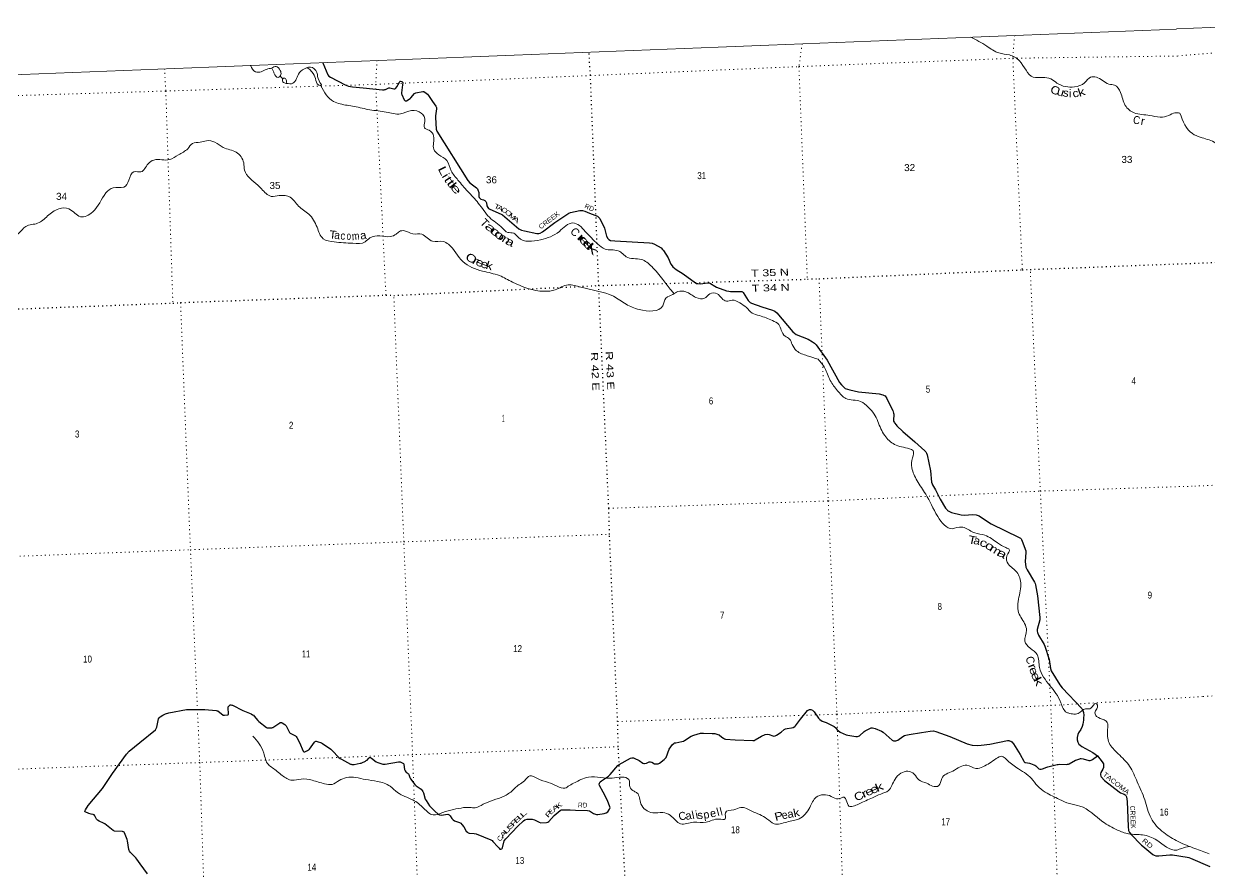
# Model space of a CAD drawing. Header units: feet. Extents: x 733631 to 986127, y 195788 to 388968.
# Drawn here: x 857588 to 887219, y 364077 to 385250 of the extents above; entities that cross this region are included whole.
import ezdxf
from ezdxf.enums import TextEntityAlignment as Align

# ---------------------------------------------------------------- set-up
doc = ezdxf.new("R2010")
doc.units = ezdxf.units.FT
doc.header["$LTSCALE"] = 70
doc.linetypes.add('DOTTED', pattern=[1.5, 0.3, -1.2])
for name, color, linetype, lineweight in [('29', 7, 'Continuous', 25), ('39', 7, 'Continuous', 13), ('4', 7, 'Continuous', 13), ('6', 7, 'DOTTED', 25), ('7', 7, 'DOTTED', 13)]:
    doc.layers.add(name, color=color, linetype=linetype, lineweight=lineweight)
doc.layers.add('30', color=7, linetype='Continuous')
doc.layers.add('41', color=7, linetype='Continuous')

msp = doc.modelspace()

# ---------------------------------------------------------------- linework, layer by layer
at = {"layer": '29'}
for points in [[(865063.99, 384277.17), (865192.13, 383975.4), (865217.24, 383943.99), (865254.84, 383919.34), (865623.16, 383719.97), (865706.67, 383690.75), (865801.01, 383671.82), (866070.78, 383645.67), (866556.34, 383602.73), (866600.28, 383602.73), (866614.93, 383603.78), (866633.84, 383608.95), (866711.18, 383648.79), (866724.77, 383652.98), (866738.86, 383651.61), (866840.52, 383625.69), (866855.55, 383625.77), (866866.01, 383627.85), (866877.52, 383636.24), (866884.84, 383642.51), (866908.97, 383676.87), (866976.82, 383794.46), (866991.55, 383810), (866999.92, 383814.2), (867008.29, 383814.19), (867036.88, 383803.02), (867052.23, 383791.16), (867059.55, 383781.74), (867060.6, 383772.31), (867056.03, 383725.32), (867029.83, 383520.92), (867032.35, 383498.06), (867038.63, 383481.31), (867095.12, 383351.51), (867102.44, 383341.04), (867120.04, 383325.44), (867133.83, 383322.2), (867151.61, 383326.39), (867243.68, 383380.82), (867260.2, 383395.74), (867358.36, 383510.58), (867371.31, 383519), (867387, 383523.19), (867562.76, 383554.59), (867577.41, 383555.64), (867590.22, 383552.53), (867602.51, 383547.26), (867616.11, 383539.94), (867675.75, 383488.64), (867700.52, 383460.55), (867802.6, 383308.41)], [(867802.6, 383308.41), (867889.16, 383193.45), (867901.49, 383161.03), (867905.9, 383122.26), (867880.79, 382945.36), (867881.21, 382908.57), (867899.62, 382618.75), (867906.95, 382587.35), (867912.7, 382567.7), (868687.39, 381330.12), (868734.46, 381273.75), (868902.9, 381147.97), (868925.92, 381124.94), (868940.68, 381097.24), (868959.4, 381034.92), (868961.13, 380935.06), (868967.77, 380911.39), (868978.23, 380898.83), (869011.71, 380869.52), (869078.66, 380850.67), (869116.2, 380830.87), (869139.34, 380808.8), (869153.99, 380773.21), (869164.45, 380702.03), (869187.29, 380660.75), (869204.2, 380637.13), (869235.59, 380616.19), (869520.15, 380496.85), (869552.9, 380474.83), (869961.63, 380130.46), (870028.73, 380096.28), (870101.82, 380073.93), (870415.67, 380013.22), (870463.79, 380011.12), (870496.75, 380019.34), (870555.86, 380055.09), (870864.64, 380288.42), (871208.67, 380519.88), (871249.46, 380536.08), (871486.96, 380582.69), (871549.73, 380584.78), (871608.31, 380568.03), (871728.33, 380514.23)], [(871728.33, 380514.23), (871925.59, 380439.7), (871953.55, 380415.19), (871984.93, 380381.69), (872102.37, 380141.18), (872156.51, 379946.22), (872188.99, 379883.15), (872215.09, 379856.19), (872254.85, 379837.35), (872360.41, 379823.93), (873225.79, 379777.77), (873292.65, 379768.26), (873353.33, 379745.23), (873516.53, 379648.92), (873556.28, 379613.33), (873579.66, 379583.31), (873691.5, 379400.82), (873759.24, 379246.95), (873790.62, 379202.98), (873815.12, 379174.53), (873893.15, 379110.86), (874071.58, 379000.13), (874380.66, 378773.78), (874403.68, 378761.22), (874433.37, 378757.69), (874491.56, 378754.94), (874686.27, 378776.37), (874717.53, 378773.78), (874753.1, 378759.13), (874856.7, 378690.94), (874899.57, 378669.1), (875148.56, 378579.08), (875211.83, 378566.98), (875255.27, 378560.23), (875485.43, 378564.42), (875534.25, 378558.39), (875554.47, 378548.73), (875569.12, 378535.11), (875690.48, 378334.12), (875707.21, 378316.33), (875723.44, 378302.66), (875746.97, 378288.07), (875776.26, 378273.41), (876038.21, 378181.03), (876302.49, 378093.37), (876362.8, 378065.85), (876411.29, 378025.33), (876813.02, 377556.35), (876854.86, 377518.67), (876896.76, 377488.46), (877191.28, 377370), (877304.72, 377307.21), (877354.93, 377271.61), (877396.23, 377225.64), (877668.7, 376848.61), (877978.45, 376289.7), (878024.49, 376226.89), (878066.34, 376185.02), (878120.74, 376138.96), (878237.9, 376101.27), (878450.64, 376056.2), (878970.13, 376001.55), (879062.3, 375979.84), (879095.78, 375965.18), (879116.7, 375950.53), (879158.54, 375891.91), (879220.04, 375765.13)], [(879220.04, 375765.13), (879306.47, 375586.95), (879330.12, 375519.24), (879335.35, 375495.16), (879335.35, 375480.51), (879324.88, 375352.8), (879328.93, 375322.19), (879339.53, 375297.31), (879355.22, 375276.37), (879392.89, 375226.13), (879412.04, 375204.92), (879562.58, 375062.29), (879860.37, 374809.11), (880108.47, 374583.37), (880131.49, 374551.97), (880147.29, 374525.28), (880167.06, 374476.6), (880253.31, 374080.87), (880280.04, 373796.16), (880290.51, 373752.19), (880301.35, 373728.62), (880378.51, 373609.08), (880494.33, 373376.43), (880625.28, 373151.32), (880665.04, 373103.16), (880678.76, 373088.29), (880723.62, 373061.29), (880778.02, 373042.45), (881018.64, 372979.64), (881095.95, 372972.98), (881307.39, 372992.2), (881393.38, 372985.48), (881464.31, 372956.61), (881522.91, 372916.45), (881766.75, 372755.6), (882468.64, 372418.54), (882500.02, 372395.51), (882514.67, 372380.85), (882529.32, 372362.01), (882543.97, 372326.42), (882629.75, 372081.46), (882631.96, 372047.21), (882619.29, 371807.2), (882621.53, 371748.87), (882636.03, 371677.39), (882665.39, 371605.79), (882851.54, 371300.53), (882866.19, 371267.03), (882877.24, 371234.26), (882924.46, 370954.44), (882987.55, 370412.83), (882986.15, 370357.2), (882920.6, 370117.63), (882918.5, 370073.66), (882922, 370042.51), (882947.8, 369977.35), (883088.66, 369745.57), (883106.82, 369698.9), (883216.26, 369366.48), (883249.1, 369139.9), (883269.59, 369084.91), (883479.26, 368735.83), (883537.83, 368661.4), (884029.31, 368140.6), (884058.84, 368093.08), (884073.48, 368040.74), (884079.76, 367973.74), (884078.73, 367907.17), (884077.67, 367854.41), (884060.93, 367753.91), (884040.01, 367693.2), (884007.53, 367618.35), (883952.12, 367536.17), (883933.3, 367496.39), (883916.71, 367419.29), (883916.56, 367362.4), (883933.3, 367299.59), (883958.4, 367255.63), (883990.76, 367225.14), (884033.72, 367192.82), (884307.82, 367039.98), (884420.81, 366962.52)], [(860498, 364259.45), (860418.55, 364376.87), (860386.51, 364416.32), (860248.02, 364555.87), (860229, 364582.81), (860220.82, 364599.84), (860215.58, 364617.64), (860184.74, 364838.59), (860174.78, 364874.12), (860102.59, 365039.52), (860095.27, 365051.04), (860083.46, 365059.78), (860073.3, 365064.65), (860055.51, 365068.83), (859859.28, 365078.53), (859838.95, 365084.54), (859822.2, 365095.01), (859611.91, 365264.6), (859585.64, 365280.4), (859471.72, 365327.41), (859435.94, 365350.59), (859423.59, 365363), (859408.94, 365381.85), (859369.19, 365463.5), (859348.27, 365486.54), (859321.5, 365496.75), (859270.85, 365501.19), (859212.03, 365516.3), (859125.73, 365560.98), (859118.1, 365570.28), (859118.1, 365580.75), (859128.56, 365612.16), (859197.96, 365721.02), (859557.76, 366144.76), (859806.83, 366517.54), (860158.16, 367003.32), (860225, 367075.66), (860491.01, 367293.07), (860883.05, 367613.5), (860900.85, 367640.97), (860911.31, 367674.47), (860952.87, 367886.16), (860969.9, 367913.15), (860997.1, 367938.28), (861061.96, 367978.06), (861129.24, 368008.3), (861216.8, 368032.49), (861656.48, 368115.01), (861731.54, 368122.52), (862060.83, 368121.94), (862114.45, 368120.43), (862396.93, 368097.4), (862422.45, 368088.83), (862438.78, 368081.7), (862569.63, 367980.28), (862582.11, 367974.91), (862601.99, 367973.87), (862689.87, 367985.38), (862703.89, 367995.99), (862708.7, 368004.22), (862709.74, 368011.55), (862695.41, 368160.69), (862696.14, 368172.77), (862700.33, 368182.19), (862732.76, 368221.97), (862747.41, 368232.44), (862762.99, 368233.98), (862793.44, 368228.25), (862806, 368225.11), (863066.42, 368093.76), (863272.61, 368008.41), (863306.05, 367989.1), (863328.06, 367973.87), (863345.84, 367955.02), (863437.91, 367847.2), (863465.64, 367820.69), (863658.65, 367669.22), (863676.44, 367659.8), (863689.47, 367656.99), (863791.89, 367663.31), (863809.31, 367667.13), (863816.63, 367671.32), (863985.07, 367788.56), (864000.76, 367794.85), (864014.17, 367795.43), (864032.15, 367794.85), (864050.98, 367786.47), (864110.62, 367744.6), (864127.46, 367729.75), (864148.28, 367706.91), (864218.38, 367558.25), (864233.51, 367540.97), (864246.63, 367525.8), (864262.32, 367516.38), (864377.4, 367458.8), (864396.37, 367443.14), (864416.11, 367419.02), (864478.81, 367291.62)], [(872755.57, 366898.79), (872782.99, 366910.21), (872801.82, 366912.31), (872824.84, 366910.21), (872846.01, 366902.59), (872969.11, 366843.36), (873063.37, 366780.4), (873088.48, 366769.93), (873104.91, 366768.55), (873149.16, 366774.12), (873216.11, 366807.62), (873237.04, 366813.9), (873254.21, 366811.06), (873283.06, 366803.43), (873352.11, 366761.56), (873379.31, 366757.37), (873411.33, 366757.28), (873442.08, 366763.65), (873477.65, 366780.4), (873594.2, 366867.62), (873622.03, 366891.37), (873628.31, 366903.93), (873640.87, 366920.68), (873721, 367124.56), (873799.88, 367241.02), (873832.12, 367268.12), (873854.28, 367282.89), (873883.57, 367289.17), (874035.53, 367316.92), (874073.98, 367328.95), (874099.09, 367343.61), (874269.72, 367453.58), (874335.53, 367479.7), (874502.49, 367523.75), (874578.24, 367529.95), (874796.45, 367522.02), (874864.9, 367515.29), (874931.85, 367496.45), (874965.07, 367482.81), (875036.47, 367423.17), (875075.05, 367398.86), (875103.43, 367385.49), (875130.63, 367379.21), (875368.43, 367360.87), (875814.07, 367341.36), (875839.94, 367345.71), (875867.15, 367358.27), (876031.11, 367453.14), (876122.41, 367490.17), (876166.19, 367499.08), (876218.66, 367490.17), (876310.73, 367456.67), (876339.06, 367454.01), (876371.41, 367456.67), (876402.79, 367473.42), (876518.4, 367552.13), (876597.38, 367615.79), (876627.94, 367633.22), (876666.43, 367645.1), (876779.42, 367657.66), (876821.7, 367671.56), (876858.93, 367693.26), (876875.67, 367707.91), (877000.87, 367876.35), (877174.88, 368097.34), (877189.53, 368105.72), (877222.91, 368117.16), (877260.67, 368116.19), (877298.33, 368099.44), (877341.92, 368059.77), (877448.98, 367904.72), (877486.38, 367866.57), (877543.14, 367829.35), (877566.16, 367816.79), (877645.84, 367790.13)], [(877645.84, 367790.13), (877845.41, 367694.46), (877882.11, 367663.95), (877919.77, 367613.7), (877940.03, 367591.76), (877995.09, 367555.07), (878143.65, 367488.08), (878188.17, 367475.38), (878386.36, 367446.21), (878428.82, 367447.25), (878455.41, 367452.49), (878474.24, 367462.96), (878589.28, 367564.7), (878614.43, 367584.39), (878731.61, 367643.01), (878767.18, 367657.67), (878801, 367658.14), (878834.14, 367655.58), (878867.61, 367645.11), (879022.45, 367576.02), (879068.92, 367550.64), (879290.07, 367352.61), (879330.02, 367337.34), (879381.22, 367338.33), (879409.53, 367345.71), (879434.64, 367356.18), (879560.15, 367446.49), (879599.94, 367465.05), (879635.51, 367475.52), (879721.36, 367493.53), (880029.51, 367540.7), (880244.39, 367580.21), (880327.85, 367581.42), (880386.67, 367571.83), (880733.69, 367447.51), (881169.72, 367262.54), (881290.59, 367228.47), (881427, 367221.02), (881516.56, 367224.28), (881737.95, 367248.18), (882175.67, 367341.53), (882209.15, 367343.62), (882225.55, 367339.13), (882259.37, 367331.06), (882282.39, 367312.21), (882327.34, 367258.87), (882494.58, 366998.19), (882580.55, 366827.53), (882590.42, 366813), (882602.53, 366799.26), (882611.94, 366795.07), (882624.5, 366790.89), (882726.81, 366774.45), (882753.17, 366766.81), (882836.87, 366739.59), (882855.31, 366731.55), (882882.9, 366714.47), (882960.32, 366640.13), (882981.25, 366627.57), (882996.38, 366624.76), (883018.91, 366626.52), (883048.21, 366634.89), (883157.43, 366675.81), (883181.07, 366684.1), (883419.61, 366744.8), (883440.44, 366748.09), (883475.05, 366751.08), (883651.86, 366747.94), (883677.9, 366750.02), (883698.94, 366754.22), (883716.73, 366761.55), (883875.32, 366848.9), (883905.04, 366862.04), (883979.32, 366888.21), (883997.11, 366893.44), (884014.42, 366895), (884065.11, 366886.12), (884209.64, 366844.84), (884238.78, 366844.25), (884265.98, 366852.62), (884299.13, 366872.75), (884420.81, 366962.52)], [(864477.29, 367294.42), (864478.81, 367291.62), (864570.41, 367073.55), (864578.79, 367065.18), (864586.52, 367060.64), (864599.71, 367056.8), (864608.09, 367057.33), (864616.45, 367059.95), (864682.36, 367093.44), (864707.45, 367107.99), (864720.03, 367118.57), (864731.53, 367131.13), (864857.07, 367303.86), (864873.81, 367318.52), (864887.41, 367323.75), (864897.87, 367323.75), (864919.84, 367319.56), (865026.63, 367284.45), (865054.8, 367270.36), (865260.11, 367131.23), (865300.66, 367094.48), (865465.96, 366919.66), (865492.73, 366897.45), (865528.73, 366873.6), (865753.65, 366756.35), (865772.48, 366750.07), (865788.51, 366746.84), (865815.38, 366744.83), (865843.62, 366746.92), (866000.75, 366775.89), (866023.56, 366780.42), (866038.21, 366785.65), (866130.28, 366828.57), (866149.19, 366840.5), (866167.94, 366853.69), (866209.78, 366904.98), (866226.52, 366916.5), (866238.72, 366918.74), (866258.95, 366915.45), (866278.83, 366902.89), (866393.78, 366814.55), (866434.72, 366795.07), (866536.2, 366759.47), (866567.29, 366753.41), (866595.83, 366751.1), (866618.85, 366754.23), (866953.5, 366811.91), (866982.92, 366812.86), (866996.52, 366810.77), (867063.44, 366780.3), (867077.08, 366768.89), (867085.45, 366751.09), (867099.78, 366675.14), (867106.37, 366619.18), (867112.65, 366600.35), (867121.49, 366583.47), (867135.67, 366562.66), (867146.13, 366554.28), (867194.25, 366522.87), (867201.58, 366514.51), (867213.47, 366496.75), (867240.29, 366416.1), (867258.15, 366383.9), (867361.65, 366242.32), (867399.9, 366208.7), (867518.57, 366131.36), (867547.16, 366098.14), (867566.7, 366072.73), (867579.25, 366037.14), (867623.19, 365882.21), (867643.75, 365842.54), (867733.36, 365713.46), (867841.31, 365604.31)], [(872066.02, 366052.17), (871979.03, 366220.02), (871973.24, 366250.7), (871979.52, 366280.01), (871998.35, 366309.32), (872028.71, 366338.86), (872205.25, 366456.98), (872247.34, 366497.76), (872432.45, 366720.16), (872467.05, 366746.91), (872755.57, 366898.79)], [(884420.81, 366962.52), (884542.97, 366814.56), (884571.44, 366759.44), (884577.72, 366721.76), (884575.63, 366669.41), (884558.34, 366628.01), (884510.77, 366547.98), (884502.4, 366510.3), (884503.41, 366488.83), (884506.58, 366455.86), (884519.14, 366432.83), (884601.7, 366344.01), (884963.13, 366059.28), (885000.38, 366039.22), (885094.53, 365999.45), (885114.42, 365986.88), (885129.62, 365971.68), (885142.66, 365953.38), (885151.03, 365934.54), (885167.85, 365818.29), (885188.28, 365195.16), (885203.34, 365093.93), (885222.18, 365043.68), (885256.14, 365004.78), (885521.38, 364731.73), (885553.74, 364705.3), (885810.13, 364497.24), (885841.52, 364478.39), (885881.21, 364465.44), (885954.51, 364461.64), (886230.7, 364486.77), (886297.13, 364484.94), (886663.82, 364428.15), (886705.67, 364417.68), (886747.3, 364401.2), (887232.11, 364196.66)], [(871381, 365606.02), (871682.4, 365597.47), (871730.08, 365587.58), (871824.69, 365522.1), (871874.39, 365501.05), (871904.2, 365499.07), (871937.68, 365499.07), (872096.99, 365522.49), (872144.82, 365536.75), (872182.49, 365563.97), (872231.71, 365628.8), (872241.07, 365664.47), (872238.98, 365685.4), (872175.04, 365841.79), (872066.02, 366052.17)], [(867841.31, 365604.31), (867863.33, 365582.05), (867945.41, 365503.25), (867977.88, 365484.21), (868022.83, 365478.12), (868188.13, 365501.15), (868206.96, 365499.06), (868221.21, 365490.41), (868246.72, 365463.47), (868290.66, 365392.28), (868320.71, 365365.77), (868357.62, 365339.94), (868476.37, 365297.83), (868512.45, 365275.03), (868541.75, 365247.82), (868585.37, 365187.68), (868648.45, 365080.32), (868675.22, 365052.57), (868694.48, 365040.54), (868723.78, 365032.16), (868845.14, 365019.6), (868892.3, 365009.36), (869258.34, 364863.72), (869295, 364841.64), (869315.92, 364822.79), (869436.34, 364688.03), (869466.58, 364651.11), (869489.59, 364630.18), (869515.24, 364626.94), (869537.72, 364636.46), (869546.09, 364646.92), (869550.27, 364665.77), (869599.64, 364835.8), (869638.15, 364887.7), (869933.43, 365204.09), (870079.64, 365339.94), (870114.58, 365358.64), (870167.52, 365377.63), (870238.66, 365379.73), (870295.05, 365376.3), (870355.83, 365360.88), (870469.11, 365301.08), (870514.85, 365289.7), (870652.54, 365294.7), (870688.52, 365302.26), (870711.54, 365319.01), (870848.9, 365472.04), (870993.12, 365592.83), (871023.3, 365607.94), (871077.7, 365610.03), (871241.92, 365613.36), (871381, 365606.02)], [(860683.24, 364010.47), (860498, 364259.45)]]:
    msp.add_lwpolyline(points, dxfattribs=at)
at = {"layer": '39'}
msp.add_line((864066.03, 383876.73), (863990.66, 383944.45), dxfattribs=at)
for points in [[(881255.84, 384916.05), (881656.27, 384691.94), (881960.37, 384519.85), (882225.27, 384469.61), (882475.75, 384323.73), (882819.48, 383916.52), (883058.47, 383907.74), (883258.04, 383873.13), (883411.86, 383767.94), (883852.58, 383670.02), (884101.24, 383774.91), (884253.48, 383914.43), (884547.85, 383835.01), (884711.36, 383740.31), (884851.89, 383715.52), (885000.59, 383535.27), (885118.68, 383208.17), (885340.3, 383024.73), (885729.18, 382959.16), (885991.83, 382914.9), (886204.52, 382957.68), (886361.65, 383024.41), (886484.42, 383018.07)], [(863258.32, 384212.23), (863380.55, 384047.76), (863522.06, 384049.3), (863655.2, 384109.17), (863785.68, 384142.02)], [(863784, 384141.6), (863894.97, 384183.36), (864000.16, 384080.3), (864016.19, 383981.8), (863944.35, 383906.14), (863849.33, 384007.59), (863822.3, 384077.32), (863785.34, 384142.62)], [(864148.3, 383760.45), (864314.04, 383762.94), (864479.51, 384028.41), (864654.9, 384148.54)], [(864654.76, 384148.6), (864753.07, 384168.67), (864914.22, 384031.4), (864969.04, 383821.15), (865024.23, 383703.97), (864961.08, 383715.64), (864879.66, 383882.36), (864792.26, 384046.81), (864716.46, 384122.72), (864654.76, 384148.6)], [(864148.3, 383760.45), (864151.81, 383825.32), (864116.78, 383892.72), (864057.16, 383866.09), (864067.95, 383797.74), (864148.3, 383760.45)], [(865013, 383695.16), (865329.11, 383307.37), (865497.33, 383247.25), (865847.76, 383182.18), (866241.32, 383100.6), (866648.05, 383043.83), (867003.74, 382999.19), (867281.63, 383080.96), (867524.72, 383019.75), (867615.89, 382810.94), (867602.01, 382650.58), (867721.76, 382588.54), (867832.59, 382445.24), (867837.6, 382113.68), (867960.3, 381976.91), (868162.24, 381831.13), (868273.42, 381576.58), (868440.34, 381344.46), (868684.13, 381060.75), (868948.44, 380769.76), (869227.41, 380414.62), (869555.69, 380142.33), (869685.2, 380038.2), (869833.64, 380017.76), (869951.19, 379909.12), (870501.54, 379851.93), (870974.55, 380062.78), (871312.11, 380272.32), (871476.53, 380205.98), (871623.78, 380062.09)], [(886484.42, 383018.07), (886796.16, 382504.13), (886992.99, 382416.43), (887337.3, 382295.24), (887697.32, 382065.78), (888213.92, 381783.07), (888507.14, 381592.88), (888609.98, 381561.35), (888672.57, 381368.46), (888997.31, 380959.71), (889178.79, 380738.06), (889337.75, 380521.41), (889509.37, 380412.35), (889642.2, 380309.54), (889679.83, 380129.62), (889734.14, 379665.85), (889627.3, 379265.2), (889610.53, 379001.99), (889668.65, 378895.7), (889724.44, 378795.35)], [(856024.99, 379289.47), (856201.54, 379423.28), (856358.96, 379585.26), (856695.35, 379721.93), (857128.27, 379872.52), (857456.67, 380006.86), (857641.64, 380188.13), (857935.85, 380266.49), (858183.5, 380448.21), (858465.63, 380627.25), (858718.6, 380623.07), (859005.33, 380430.06), (859312.15, 380547.36), (859641.28, 381021.58), (859822.11, 381154.14), (860086.47, 381168.61), (860217.08, 381343.69), (860342.38, 381550.93), (860516.28, 381551.72), (860696.41, 381753.03), (860838.37, 381845.62), (861236.41, 381855.26), (861456.09, 381977.21), (861686.76, 382127.91), (861805.07, 382255.98), (861999.9, 382289.97), (862152.17, 382326.32), (862365.96, 382290.25), (862575.49, 382156.91), (862899.65, 382040.23), (863086.1, 381774.49), (863109.44, 381593.35), (863435.73, 381217.81), (863530.43, 381124.45), (863774.43, 380937.85), (863973.94, 380955.84), (864250.56, 380916.18), (864455.45, 380695.67), (864712.21, 380493.39), (864919.31, 380165.75), (865072.15, 379880.48), (865344.39, 379798.16), (865816.96, 379764.21), (866118.9, 379800.4), (866240.42, 379898.25), (866491.08, 379952.64), (866750.75, 379932.54), (866893.91, 379994.83), (866978.26, 380060.87), (867102.98, 380077.93), (867310.28, 380001.15), (867539.26, 379989.95), (867805.07, 379814.33), (868072.18, 379810.71), (868202.35, 379740.99), (868563.27, 379308.16), (869058.03, 379070.77), (869475.08, 378957.75), (869805.11, 378794.78), (870592.76, 378566.92), (870870.38, 378604.17), (871191.18, 378726.07), (871511, 378667.88), (872324.9, 378441.06), (872644.17, 378243.27), (872973.09, 378108.57), (873559.77, 378206.56), (873639.34, 378393.79), (873813.53, 378489.67), (873938.27, 378557.31), (874138.66, 378553.08), (874386.88, 378413.17), (874606.16, 378391.48), (874735.37, 378499.75), (874921.22, 378505.06), (875034.97, 378390.19), (875155.13, 378318.06), (875291.56, 378345.69), (875482.31, 378278.37), (875652.84, 378159.68), (875791.7, 378023.55), (875978.33, 377958.09), (876300.79, 377833.25), (876460.26, 377738.39), (876522.71, 377591.16), (876619.56, 377443.26), (876729.62, 377370.73), (876793.52, 377237.71), (876904.91, 377080.27), (877168.65, 376957.16), (877445.25, 376866.93)], [(871623.78, 380062.09), (871935.65, 379744.66), (872118.45, 379622.4), (872443.86, 379576.58), (872530.66, 379529.43), (872645.87, 379428.78), (873022.72, 379360.71), (873284.57, 379182.9), (873560.17, 378862.01), (873775.45, 378583.25), (873839.94, 378506.76)], [(877445.25, 376866.93), (877609.59, 376648.87), (877745.22, 376338.64), (877929.25, 376082.92), (878137.22, 375886.8), (878504.13, 375814.29), (878693.79, 375672.08), (878846.2, 375500.07), (878934.47, 375313.4), (879106.11, 374962.11), (879349.44, 374741.09), (879727.96, 374630.61), (879816.71, 374585.56), (879799.5, 374406.86), (879787.02, 374159.57), (879915.21, 373832.86), (880130.62, 373499.48), (880431.87, 372938.88), (880797.78, 372635.71), (881030.74, 372677.27), (881092.04, 372661.48), (881358.17, 372530.84), (881609.2, 372471.5), (881926.21, 372279.69), (882135.11, 372162.51), (882219.9, 372115.28), (882161.35, 371959.23), (882195.66, 371756.26), (882412.26, 371546.33), (882507.1, 371244.61), (882441.07, 370817.18), (882442.17, 370584.59), (882602.43, 370265.22), (882651.38, 370101.27), (882607.55, 369828.46), (882740.01, 369649.6), (882914.23, 369488.57), (882975.46, 369167.32), (883235.89, 368718.38), (883509.74, 368288.18), (883656.87, 368045.17), (883730.6, 368021.78)], [(887218.62, 364511.12), (886861.27, 364645.6), (886439.81, 364819.13), (886081.05, 365043.68), (885763.55, 365401.36), (885603.69, 365864.37), (885418.13, 366312.21), (885226.89, 366699.14), (884941.44, 367013.57), (884716.38, 367283.86), (884676.72, 367622.15), (884663.72, 367797.63), (884594.61, 367857.62), (884403.06, 367945.14), (884361.1, 368034.52), (884424.28, 368227.17), (884380.2, 368267.91), (884261.49, 368149.94), (884126.67, 368132.48), (883940.93, 368021.98), (883797.96, 368006.23), (883730.6, 368021.78)], [(866131.91, 366366.54), (865654.66, 366416.49), (865471.44, 366344.53), (865293.29, 366246.46), (865108.65, 366261.43), (864799.75, 366350.39), (864519.49, 366379.79), (864296.14, 366350.75), (864046.62, 366472.4), (863804.56, 366661.1), (863702.26, 366742.02), (863585.77, 367028.73), (863473.45, 367260.99), (863312.08, 367454.89)], [(886723.08, 364698.27), (886529.46, 364648.69), (886403.68, 364607.32), (885904.56, 364852.63), (885553.51, 364984.43), (885200.47, 365012.99), (884921.7, 365107.18), (884555.51, 365315.26), (883983.84, 365707.41), (883726.69, 365766.04), (883471.67, 365873.31), (883120.65, 366055.69), (882926.47, 366209.86), (882771.48, 366395.93), (882406.93, 366664.75), (882139.76, 366874.71), (882035.68, 366949.5), (881892.37, 366891.25), (881562.64, 366688.09), (881386.38, 366644.72), (881160.75, 366724.83), (880808.44, 366581.46), (880532.68, 366394.58), (880460.87, 366215.75), (880303.6, 366203.48), (880157.04, 366278.61), (879959.59, 366361.86), (879842.63, 366506.94), (879688.23, 366575.7), (879364.32, 366378.83), (879197.64, 366093.09), (879006.9, 366006.67), (878798.14, 365915.49), (878452.53, 365756.2), (878209.79, 365706.17), (878145.32, 365853.32), (878095.93, 365926.22), (877943.89, 365883.81), (877771.48, 365947.81), (877396.05, 365928.95), (877234.22, 365673.74), (876968.43, 365388.14), (876660.17, 365307.2), (876342.4, 365262.29), (876163.47, 365388.75), (875787.82, 365580.26), (875513.24, 365670.58), (875337.46, 365615.09), (875126.13, 365537.97), (875118.06, 365383.91), (874968.47, 365382.06), (874642.03, 365300.4), (874330.5, 365302.27), (874004.41, 365263.1), (873745.24, 365475.4), (873558.53, 365542.88), (873307.9, 365539.06), (873014, 365760.11), (872918.34, 366031.45), (872841.79, 366074.96), (872738.37, 366184.17), (872710.84, 366369.19), (872540.52, 366431.25), (872298.92, 366403.51), (871703.33, 366428.56), (871511.55, 366368.4), (871366.94, 366291.89), (871228.22, 366219.66), (871111.56, 366152.35), (870923.47, 366203.59), (870699.37, 366295.9), (870426.57, 366392.35), (870237.69, 366463.79), (870103.14, 366337.11), (869967.4, 366240.72), (869758.28, 366056.47), (869518.89, 365921.61), (869251.5, 365830.14), (869017.13, 365721.77), (868873.97, 365659.48), (868731.9, 365672.08), (868582.47, 365666.18), (868329.4, 365621.81), (868059.51, 365542.38), (867819.1, 365484.34), (867590.12, 365649.28), (867310.83, 365858.76), (866929.28, 366046.01), (866747.22, 366200.66), (866428.88, 366323.64), (866131.91, 366366.54)]]:
    msp.add_spline(points, degree=3, dxfattribs=at)
at = {"layer": '4'}
for points in [[(857119.9, 383969.16), (858392.86, 384018.33), (859665.8, 384067.57), (860938.74, 384116.87), (862211.66, 384166.25), (863484.6, 384215.7), (864757.54, 384265.23), (866030.47, 384314.83), (867303.41, 384364.5), (868576.31, 384414.24), (869849.24, 384464.05), (871122.18, 384513.95), (872395.08, 384563.92), (873668.01, 384613.95), (874940.92, 384664.06), (876213.8, 384714.24), (877486.72, 384764.5), (878759.63, 384814.83), (880032.53, 384865.23), (881305.43, 384915.7), (882578.31, 384966.25), (883851.19, 385016.87), (885124.11, 385067.56), (886397, 385118.34)], [(857119.9, 383969.16), (858392.86, 384018.33), (859665.8, 384067.57), (860938.74, 384116.87), (862211.66, 384166.25), (863484.6, 384215.7), (864757.54, 384265.23), (866030.47, 384314.83), (867303.41, 384364.5), (868576.31, 384414.24), (869849.24, 384464.05), (871122.18, 384513.95), (872395.08, 384563.92), (873668.01, 384613.95), (874940.92, 384664.06), (876213.8, 384714.24), (877486.72, 384764.5), (878759.63, 384814.83), (880032.53, 384865.23), (881305.43, 384915.7), (882578.31, 384966.25), (883851.19, 385016.87), (885124.11, 385067.56), (886397, 385118.34)], [(886397, 385121.23), (887669.87, 385172.07)], [(886397, 385121.23), (887669.87, 385172.07)]]:
    msp.add_lwpolyline(points, dxfattribs=at)
at = {"layer": '6'}
for points in [[(873687.17, 338588.82), (873613.29, 340660.81), (873607.09, 340868.92), (873408.36, 345847.64), (873385.42, 346172.43), (873201.25, 351192.18), (873174.57, 351816.22), (872947.64, 356587.48), (872936.72, 357222.26), (872710.21, 361880.25), (872689.75, 362500.49), (872447.92, 367188.22), (872431.18, 367816.7), (872228.19, 372493.83), (872210.57, 373144.52), (871958.49, 378705.77), (871750.93, 383959.26), (871716.6, 384540.19)], [(886630.93, 379259.32), (887948.82, 379311.96), (893211.31, 379479.02), (898511.18, 379706.36), (903826.79, 379942.51), (909180.91, 380216.8), (913150.79, 380415.74)], [(856072.3, 378071.98), (856192.83, 378079.02), (861315.3, 378271.69), (861508.91, 378285.39), (866640.68, 378469.66), (866837.11, 378463.25), (871958.33, 378709.81), (877174.01, 378869.06), (877464.79, 378880.53), (882544.48, 379103.2), (882744.39, 379111.08), (886630.93, 379259.32)]]:
    msp.add_lwpolyline(points, dxfattribs=at)
at = {"layer": '7'}
for p, q in [((888239.33, 373764.13), (886852.88, 373698.22)), ((887062.64, 368442.7), (888477.37, 368526.74))]:
    msp.add_line(p, q, dxfattribs=at)
for points in [[(886424, 384444.03), (887682.4, 384550.05), (893000.5, 384737.87), (898330.7, 385004.98), (903629.64, 385250.45)], [(882350.11, 384960.09), (882309.39, 384387.97), (882544.48, 379103.2)], [(877042.79, 384749.87), (876962.2, 384179.02), (877174.01, 378869.06)], [(855866.8, 383407.83), (861138.37, 383568.87), (866384.1, 383735.37), (871753.11, 383955.3), (876962.2, 384179.02), (882309.39, 384387.97), (886424, 384444.03)], [(866417.7, 384332.84), (866384.1, 383735.37), (866640.68, 378469.66)], [(861105.94, 384126.26), (861138.37, 383568.87), (861315.3, 378271.69)], [(883641.16, 357864.12), (883455.44, 362854.44), (883257.7, 368217.55), (882995.51, 373574.08), (882744.39, 379111.08)], [(877464.79, 378880.53), (877696.28, 373328.59), (877912.85, 368000.61), (878085.49, 362709.33), (878297.87, 357385.22), (878368.57, 355629.57)], [(868124.91, 345663.46), (867909.93, 350951.05), (867710.92, 356346.48), (867508.01, 361687.14), (867306.69, 366987.4), (867088.42, 372307.23), (866837.11, 378463.25)], [(861508.91, 378285.39), (861754.96, 372108.94), (861987.21, 366793.71), (862162.99, 361474.23), (862347.76, 356183.43), (862550.72, 350790.18), (862763.28, 345512.61)], [(872210.57, 373144.52), (877696.28, 373328.59), (882995.51, 373574.08), (886852.88, 373698.22)], [(856310.07, 371904.4), (856439.75, 371909.35), (861754.96, 372108.94), (867088.42, 372307.23), (872228.19, 372493.83)], [(872431.18, 367816.7), (877912.85, 368000.61), (883257.7, 368217.55), (887062.64, 368442.7)], [(872447.92, 367188.22), (867306.69, 366987.4), (861987.21, 366793.71), (856637.27, 366601.29), (856514.52, 366598.9)]]:
    msp.add_lwpolyline(points, dxfattribs=at)

# ---------------------------------------------------------------- texts
at = {"layer": '30'}
for s, rotation, width, p in [('T', 334.248, 1.4, (869389.78, 380625.91)), ('A', 334.248, 1.3, (869475.6, 380586.96)), ('C', 331.248, 1.2, (869573, 380540.15)), ('O', 319.885, 1.45, (869665.94, 380471.11)), ('M', 319.885, 1.4, (869760.28, 380391.64)), ('CREEK', 37.077, 1.1, (870754.42, 380292.86)), ('RD', 335.855, 1.05, (871702.3, 380602.6)), ('A', 319.885, 1.7, (869855.35, 380311.53)), ('TACOMA', 321.769, 1.15, (884857.07, 366229.45)), ('A', 39.948, 1.7, (870912.36, 365616.89)), ('K', 35.595, 1.45, (870997.35, 365671.47)), ('RD', 358.375, 0.85, (871556.56, 365671.07)), ('CREEK', 271.878, 0.95, (885251.14, 365426.23)), ('P', 46.977, 1.75, (869883.28, 365256.09)), ('E', 42.896, 1.75, (869962.87, 365325.35)), ('L', 42.896, 2, (870042.52, 365403.69)), ('L', 42.896, 2, (870117.85, 365468.6)), ('P', 48.089, 1.7, (870752.5, 365469.44)), ('A', 50.977, 1.65, (869621.36, 364966.46)), ('L', 46.977, 2, (869701.03, 365056.61)), ('I', 46.977, 1.35, (869749.92, 365109.15)), ('S', 46.977, 1.75, (869802.82, 365170.02)), ('C', 61.809, 1.2, (869543.11, 364872.46)), ('RD', 320.941, 1.25, (885638.12, 364726.97))]:
    msp.add_text(s, height=120, rotation=rotation, dxfattribs=dict(at, width=width)).set_placement(p, align=Align.CENTER)
msp.add_text('E', height=120, rotation=45.089, dxfattribs=at).set_placement((870804.5, 365524.64), align=Align.CENTER)
at = {"layer": '41'}
for s, rotation, width, p in [('C', 336.471, 1.2, (883327.74, 383496.99)), ('u', 344.893, 1.2, (883477.71, 383453.3)), ('s', 352.272, 1.1, (883622.15, 383426.98)), ('c', 12.729, 1.15, (883896.22, 383417.99)), ('k', 18.28, 1.3, (884053.98, 383448.77)), ('C', 350.426, 0.9, (885386.53, 382745.87)), ('r', 350.432, 1.05, (885540.44, 382720.73)), ('L', 296.96, 1.45, (867981.89, 381533.86)), ('i', 300.778, 1.3, (868048.9, 381406.73)), ('t', 302.705, 1.5, (868113.26, 381311.4)), ('t', 306.234, 1.65, (868182.43, 381218.77)), ('l', 307.234, 1.5, (868233.51, 381153.86)), ('e', 310.308, 1.85, (868316.08, 381062.53)), ('a', 319.718, 1.95, (869196.61, 380074.82)), ('T', 354.281, 1.1, (865304.44, 379882.57)), ('a', 354.32, 0.95, (865412.21, 379871.12)), ('c', 357.469, 0.9, (865559.57, 379856.28)), ('o', 357.469, 0.75, (865709.44, 379850.29)), ('m', 4.478, 0.85, (865891.57, 379848.09)), ('a', 10.628, 1.05, (866090.56, 379869.78)), ('c', 320.934, 2, (869309.57, 379982.86)), ('o', 320.934, 1.8, (869422.01, 379890.21)), ('m', 327.537, 1.35, (869550.86, 379803.44)), ('a', 334.369, 1.45, (869698.44, 379715.41)), ('r', 315.661, 2.25, (871462.08, 379832.36)), ('e', 314.494, 2, (871537.95, 379749.94)), ('e', 314.494, 2, (871630.65, 379655.58)), ('k', 314.494, 2.25, (871725.57, 379558.96)), ('C', 328.761, 1.35, (868714.79, 379309.82)), ('r', 332.196, 1.6, (868837.05, 379244.87)), ('e', 335.667, 1.3, (868948.64, 379196.61)), ('e', 339.53, 1.2, (869072.41, 379150.46)), ('k', 343.916, 1.25, (869200.04, 379110.37)), ('T', 348.434, 1.25, (881277.62, 372255.57)), ('a', 347.224, 1.1, (881390.89, 372240.97)), ('c', 339.763, 1.35, (881542.72, 372188.81)), ('o', 331.763, 1.4, (881682.71, 372114.49)), ('m', 328.884, 1.3, (881830.91, 372017.54)), ('a', 330.716, 1.55, (881993.08, 371929.13)), ('r', 292.002, 1.4, (882708.15, 369163.65)), ('e', 291.228, 1.25, (882740.22, 369050.31)), ('e', 293.275, 1.3, (882791.76, 368912.22)), ('k', 295.96, 1.55, (882857.87, 368776.98)), ('k', 23.585, 1.45, (879008.63, 366092.6)), ('C', 24.964, 1.2, (878500.37, 365866.72)), ('r', 24.525, 1.5, (878637.29, 365930.04)), ('e', 24.525, 1.3, (878754.22, 365983.17)), ('e', 23.604, 1.3, (878879.66, 366038.42)), ('a', 10.945, 1.05, (874219, 365370.86)), ('s', 6.479, 1.05, (874502.69, 365383.78)), ('P', 14.013, 1.2, (876482.86, 365358.95)), ('a', 10.752, 1.05, (876767.17, 365414.15)), ('k', 11.884, 1.15, (876919.17, 365442.26))]:
    msp.add_text(s, height=200, rotation=rotation, dxfattribs=dict(at, width=width)).set_placement(p, align=Align.CENTER)
for s, rotation, p in [('i', 359.882, (883743.98, 383409.07)), ('T', 314.22, (869034.52, 380207.49)), ('C', 313.5, (871297.45, 379978.12)), ('C', 284.958, (882650.49, 369326.03)), ('l', 14.858, (874962.12, 365462.94)), ('l', 14.33, (875043.63, 365472.4)), ('C', 15.13, (874074.81, 365361.99)), ('l', 12.204, (874336.42, 365385.57)), ('i', 11.177, (874425.77, 365391.31)), ('p', 9.151, (874663.13, 365398.49)), ('e', 12.858, (874836.02, 365431.97)), ('e', 13.697, (876626.61, 365388.53))]:
    msp.add_text(s, height=200, rotation=rotation, dxfattribs=at).set_placement(p, align=Align.CENTER)
at = {"layer": '6', "width": 1.35}
for s, rotation, p in [('T 35 N', 1.749, (876240.64, 378944.52)), ('T 34 N', 1.749, (876259.02, 378566.6)), ('R 42 E', 272.595, (871782.85, 376561.28)), ('R 43 E', 272.595, (872154.84, 376582.35))]:
    msp.add_text(s, height=175, rotation=rotation, dxfattribs=at).set_placement(p, align=Align.CENTER)
at = {"layer": '7'}
for s, width, p in [('33', 1.05, (885159.85, 381773.4)), ('32', 1.05, (879730.09, 381568.36)), ('36', 1.05, (869277.9, 381265.22)), ('31', 0.85, (874533.24, 381368.27)), ('35', 1.05, (863867.5, 381122.34)), ('34', 1.05, (858533.37, 380850.75)), ('4', 0.85, (885328.42, 376240.3)), ('5', 0.85, (880187.43, 376033.42)), ('6', 0.85, (874766.04, 375739.6)), ('1', 0.4, (869574.05, 375305.17)), ('2', 0.85, (864272.03, 375130.37)), ('3', 0.85, (858925.15, 374913.35)), ('9', 0.85, (885733.97, 370889.43)), ('8', 0.85, (880482.79, 370605.38)), ('7', 0.85, (875044.96, 370386.78)), ('11', 0.65, (864643.79, 369418.82)), ('12', 0.85, (869932.04, 369551.18)), ('10', 0.85, (859182.73, 369290.52)), ('16', 0.85, (886089.67, 365469.83)), ('17', 0.85, (880630.59, 365226.13)), ('18', 0.85, (875374.02, 365026.83)), ('14', 0.85, (864787.37, 364089.38)), ('13', 0.85, (869988.19, 364260.05))]:
    msp.add_text(s, height=175, dxfattribs=dict(at, width=width)).set_placement(p, align=Align.CENTER)

doc.saveas('drawing.dxf')
